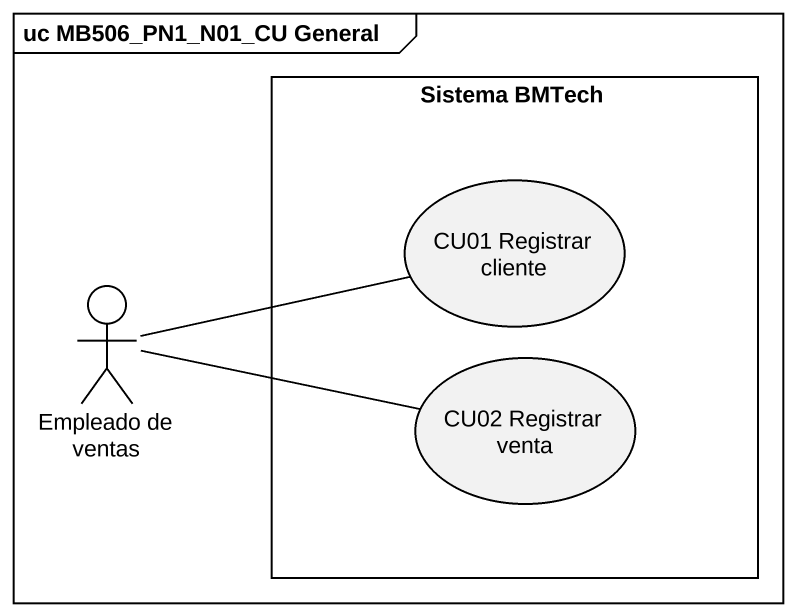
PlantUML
@startuml
mainframe uc MB506_PN1_N01_CU General
rectangle "Sistema BMTech" as Sistema_BMTech {
  usecase "CU01 Registrar cliente" as CU01_Registrar_cliente
  usecase "CU02 Registrar venta" as CU02_Registrar_venta
}
actor "Empleado de ventas" as Empleado_de_ventas
Empleado_de_ventas -right- CU01_Registrar_cliente
Empleado_de_ventas -right- CU02_Registrar_venta
@enduml
